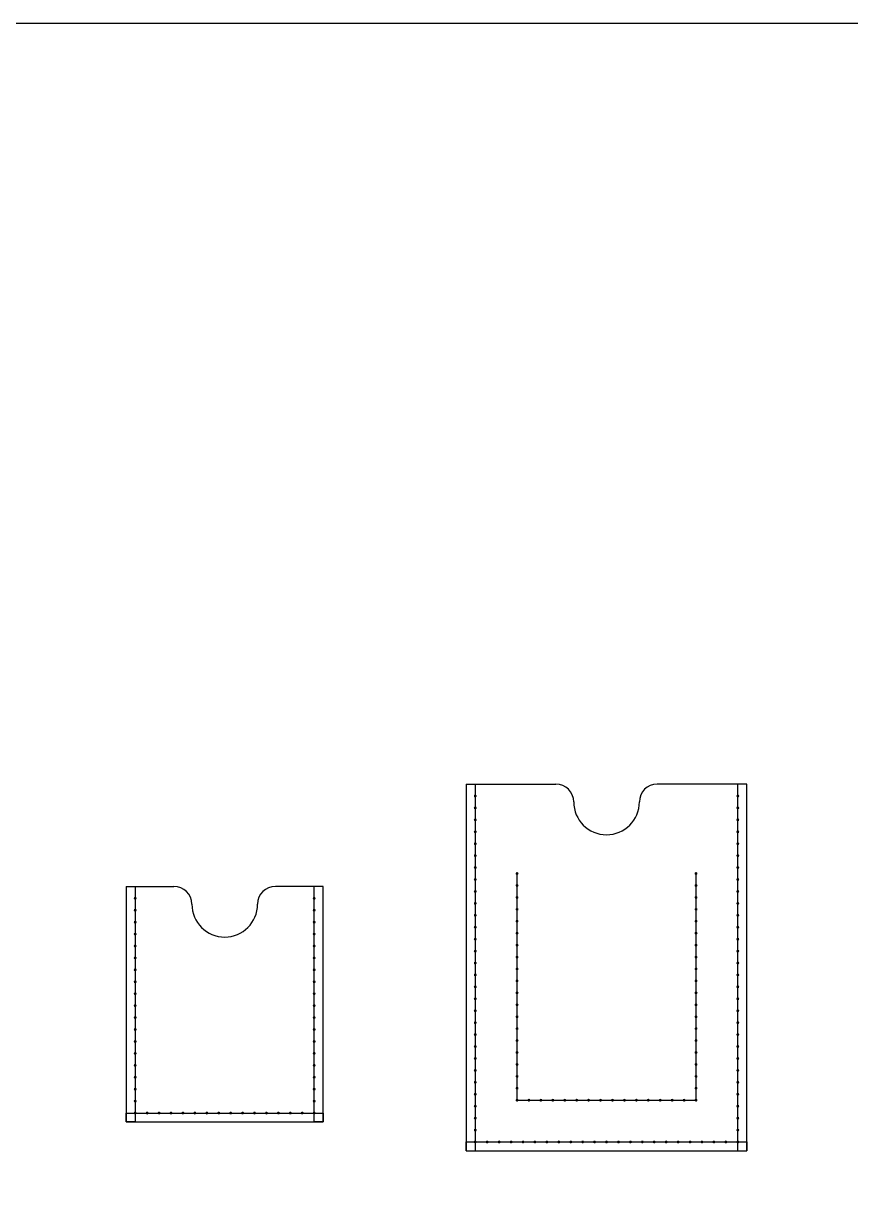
# Model space of a CAD drawing. Header units: millimetres. Extents: x 1335 to 6986, y 304 to 1543.
# Drawn here: x 3898.3 to 4175.7, y 1132.3 to 1521.7 of the extents above; entities that cross this region are included whole.
import ezdxf

# ---------------------------------------------------------------- set-up
doc = ezdxf.new("R2010")
doc.units = ezdxf.units.MM

msp = doc.modelspace()

# ---------------------------------------------------------------- hatches: boundary and pattern name
h = msp.add_hatch(color=256)
h.dxf.hatch_style = 1
h.paths.add_polyline_path([(4050.316, 1262.636, 1), (4049.316, 1262.636, 1)])
h = msp.add_hatch(color=256)
h.dxf.hatch_style = 1
h.paths.add_polyline_path([(4138.316, 1262.636, 1), (4137.316, 1262.636, 1)])
h = msp.add_hatch(color=256)
h.dxf.hatch_style = 1
h.paths.add_polyline_path([(4050.316, 1258.636, 1), (4049.316, 1258.636, 1)])
h = msp.add_hatch(color=256)
h.dxf.hatch_style = 1
h.paths.add_polyline_path([(4138.316, 1258.636, 1), (4137.316, 1258.636, 1)])
h = msp.add_hatch(color=256)
h.dxf.hatch_style = 1
h.paths.add_polyline_path([(4050.316, 1254.636, 1), (4049.316, 1254.636, 1)])
h = msp.add_hatch(color=256)
h.dxf.hatch_style = 1
h.paths.add_polyline_path([(4138.316, 1254.636, 1), (4137.316, 1254.636, 1)])
h = msp.add_hatch(color=256)
h.dxf.hatch_style = 1
h.paths.add_polyline_path([(4050.316, 1250.636, 1), (4049.316, 1250.636, 1)])
h = msp.add_hatch(color=256)
h.dxf.hatch_style = 1
h.paths.add_polyline_path([(4138.316, 1250.636, 1), (4137.316, 1250.636, 1)])
h = msp.add_hatch(color=256)
h.dxf.hatch_style = 1
h.paths.add_polyline_path([(4050.316, 1246.636, 1), (4049.316, 1246.636, 1)])
h = msp.add_hatch(color=256)
h.dxf.hatch_style = 1
h.paths.add_polyline_path([(4138.316, 1246.636, 1), (4137.316, 1246.636, 1)])
h = msp.add_hatch(color=256)
h.dxf.hatch_style = 1
h.paths.add_polyline_path([(4050.316, 1242.636, 1), (4049.316, 1242.636, 1)])
h = msp.add_hatch(color=256)
h.dxf.hatch_style = 1
h.paths.add_polyline_path([(4138.316, 1242.636, 1), (4137.316, 1242.636, 1)])
h = msp.add_hatch(color=256)
h.dxf.hatch_style = 1
h.paths.add_polyline_path([(4050.316, 1238.636, 1), (4049.316, 1238.636, 1)])
h = msp.add_hatch(color=256)
h.dxf.hatch_style = 1
h.paths.add_polyline_path([(4138.316, 1238.636, 1), (4137.316, 1238.636, 1)])
h = msp.add_hatch(color=256)
h.dxf.hatch_style = 1
h.paths.add_polyline_path([(4050.316, 1234.636, 1), (4049.316, 1234.636, 1)])
h = msp.add_hatch(color=256)
h.dxf.hatch_style = 1
h.paths.add_polyline_path([(4064.316, 1236.636, 1), (4063.316, 1236.636, 1)])
h = msp.add_hatch(color=256)
h.dxf.hatch_style = 1
h.paths.add_polyline_path([(4124.316, 1236.636, 1), (4123.316, 1236.636, 1)])
h = msp.add_hatch(color=256)
h.dxf.hatch_style = 1
h.paths.add_polyline_path([(4138.316, 1234.636, 1), (4137.316, 1234.636, 1)])
h = msp.add_hatch(color=256)
h.dxf.hatch_style = 1
h.paths.add_polyline_path([(4050.316, 1230.636, 1), (4049.316, 1230.636, 1)])
h = msp.add_hatch(color=256)
h.dxf.hatch_style = 1
h.paths.add_polyline_path([(4064.316, 1232.636, 1), (4063.316, 1232.636, 1)])
h = msp.add_hatch(color=256)
h.dxf.hatch_style = 1
h.paths.add_polyline_path([(4124.316, 1232.636, 1), (4123.316, 1232.636, 1)])
h = msp.add_hatch(color=256)
h.dxf.hatch_style = 1
h.paths.add_polyline_path([(4138.316, 1230.636, 1), (4137.316, 1230.636, 1)])
h = msp.add_hatch(color=256)
h.dxf.hatch_style = 1
h.paths.add_polyline_path([(3936.312, 1228.341, 1), (3935.312, 1228.341, 1)])
h = msp.add_hatch(color=256)
h.dxf.hatch_style = 1
h.paths.add_polyline_path([(3996.312, 1228.341, 1), (3995.312, 1228.341, 1)])
h = msp.add_hatch(color=256)
h.dxf.hatch_style = 1
h.paths.add_polyline_path([(4050.316, 1226.636, 1), (4049.316, 1226.636, 1)])
h = msp.add_hatch(color=256)
h.dxf.hatch_style = 1
h.paths.add_polyline_path([(4064.316, 1228.636, 1), (4063.316, 1228.636, 1)])
h = msp.add_hatch(color=256)
h.dxf.hatch_style = 1
h.paths.add_polyline_path([(4124.316, 1228.636, 1), (4123.316, 1228.636, 1)])
h = msp.add_hatch(color=256)
h.dxf.hatch_style = 1
h.paths.add_polyline_path([(4138.316, 1226.636, 1), (4137.316, 1226.636, 1)])
h = msp.add_hatch(color=256)
h.dxf.hatch_style = 1
h.paths.add_polyline_path([(3936.312, 1224.341, 1), (3935.312, 1224.341, 1)])
h = msp.add_hatch(color=256)
h.dxf.hatch_style = 1
h.paths.add_polyline_path([(3996.312, 1224.341, 1), (3995.312, 1224.341, 1)])
h = msp.add_hatch(color=256)
h.dxf.hatch_style = 1
h.paths.add_polyline_path([(4050.316, 1222.636, 1), (4049.316, 1222.636, 1)])
h = msp.add_hatch(color=256)
h.dxf.hatch_style = 1
h.paths.add_polyline_path([(4064.316, 1224.636, 1), (4063.316, 1224.636, 1)])
h = msp.add_hatch(color=256)
h.dxf.hatch_style = 1
h.paths.add_polyline_path([(4124.316, 1224.636, 1), (4123.316, 1224.636, 1)])
h = msp.add_hatch(color=256)
h.dxf.hatch_style = 1
h.paths.add_polyline_path([(4138.316, 1222.636, 1), (4137.316, 1222.636, 1)])
h = msp.add_hatch(color=256)
h.dxf.hatch_style = 1
h.paths.add_polyline_path([(3936.312, 1220.341, 1), (3935.312, 1220.341, 1)])
h = msp.add_hatch(color=256)
h.dxf.hatch_style = 1
h.paths.add_polyline_path([(3996.312, 1220.341, 1), (3995.312, 1220.341, 1)])
h = msp.add_hatch(color=256)
h.dxf.hatch_style = 1
h.paths.add_polyline_path([(4050.316, 1218.636, 1), (4049.316, 1218.636, 1)])
h = msp.add_hatch(color=256)
h.dxf.hatch_style = 1
h.paths.add_polyline_path([(4064.316, 1220.636, 1), (4063.316, 1220.636, 1)])
h = msp.add_hatch(color=256)
h.dxf.hatch_style = 1
h.paths.add_polyline_path([(4124.316, 1220.636, 1), (4123.316, 1220.636, 1)])
h = msp.add_hatch(color=256)
h.dxf.hatch_style = 1
h.paths.add_polyline_path([(4138.316, 1218.636, 1), (4137.316, 1218.636, 1)])
h = msp.add_hatch(color=256)
h.dxf.hatch_style = 1
h.paths.add_polyline_path([(3936.312, 1216.341, 1), (3935.312, 1216.341, 1)])
h = msp.add_hatch(color=256)
h.dxf.hatch_style = 1
h.paths.add_polyline_path([(3996.312, 1216.341, 1), (3995.312, 1216.341, 1)])
h = msp.add_hatch(color=256)
h.dxf.hatch_style = 1
h.paths.add_polyline_path([(4050.316, 1214.636, 1), (4049.316, 1214.636, 1)])
h = msp.add_hatch(color=256)
h.dxf.hatch_style = 1
h.paths.add_polyline_path([(4064.316, 1216.636, 1), (4063.316, 1216.636, 1)])
h = msp.add_hatch(color=256)
h.dxf.hatch_style = 1
h.paths.add_polyline_path([(4124.316, 1216.636, 1), (4123.316, 1216.636, 1)])
h = msp.add_hatch(color=256)
h.dxf.hatch_style = 1
h.paths.add_polyline_path([(4138.316, 1214.636, 1), (4137.316, 1214.636, 1)])
h = msp.add_hatch(color=256)
h.dxf.hatch_style = 1
h.paths.add_polyline_path([(3936.312, 1212.341, 1), (3935.312, 1212.341, 1)])
h = msp.add_hatch(color=256)
h.dxf.hatch_style = 1
h.paths.add_polyline_path([(3996.312, 1212.341, 1), (3995.312, 1212.341, 1)])
h = msp.add_hatch(color=256)
h.dxf.hatch_style = 1
h.paths.add_polyline_path([(4064.316, 1212.636, 1), (4063.316, 1212.636, 1)])
h = msp.add_hatch(color=256)
h.dxf.hatch_style = 1
h.paths.add_polyline_path([(4124.316, 1212.636, 1), (4123.316, 1212.636, 1)])
h = msp.add_hatch(color=256)
h.dxf.hatch_style = 1
h.paths.add_polyline_path([(3936.312, 1208.341, 1), (3935.312, 1208.341, 1)])
h = msp.add_hatch(color=256)
h.dxf.hatch_style = 1
h.paths.add_polyline_path([(3996.312, 1208.341, 1), (3995.312, 1208.341, 1)])
h = msp.add_hatch(color=256)
h.dxf.hatch_style = 1
h.paths.add_polyline_path([(4050.316, 1210.636, 1), (4049.316, 1210.636, 1)])
h = msp.add_hatch(color=256)
h.dxf.hatch_style = 1
h.paths.add_polyline_path([(4064.316, 1208.636, 1), (4063.316, 1208.636, 1)])
h = msp.add_hatch(color=256)
h.dxf.hatch_style = 1
h.paths.add_polyline_path([(4124.316, 1208.636, 1), (4123.316, 1208.636, 1)])
h = msp.add_hatch(color=256)
h.dxf.hatch_style = 1
h.paths.add_polyline_path([(4138.316, 1210.636, 1), (4137.316, 1210.636, 1)])
h = msp.add_hatch(color=256)
h.dxf.hatch_style = 1
h.paths.add_polyline_path([(3936.312, 1204.341, 1), (3935.312, 1204.341, 1)])
h = msp.add_hatch(color=256)
h.dxf.hatch_style = 1
h.paths.add_polyline_path([(3996.312, 1204.341, 1), (3995.312, 1204.341, 1)])
h = msp.add_hatch(color=256)
h.dxf.hatch_style = 1
h.paths.add_polyline_path([(4050.316, 1206.636, 1), (4049.316, 1206.636, 1)])
h = msp.add_hatch(color=256)
h.dxf.hatch_style = 1
h.paths.add_polyline_path([(4064.316, 1204.636, 1), (4063.316, 1204.636, 1)])
h = msp.add_hatch(color=256)
h.dxf.hatch_style = 1
h.paths.add_polyline_path([(4124.316, 1204.636, 1), (4123.316, 1204.636, 1)])
h = msp.add_hatch(color=256)
h.dxf.hatch_style = 1
h.paths.add_polyline_path([(4138.316, 1206.636, 1), (4137.316, 1206.636, 1)])
h = msp.add_hatch(color=256)
h.dxf.hatch_style = 1
h.paths.add_polyline_path([(3936.312, 1200.341, 1), (3935.312, 1200.341, 1)])
h = msp.add_hatch(color=256)
h.dxf.hatch_style = 1
h.paths.add_polyline_path([(3996.312, 1200.341, 1), (3995.312, 1200.341, 1)])
h = msp.add_hatch(color=256)
h.dxf.hatch_style = 1
h.paths.add_polyline_path([(4050.316, 1202.636, 1), (4049.316, 1202.636, 1)])
h = msp.add_hatch(color=256)
h.dxf.hatch_style = 1
h.paths.add_polyline_path([(4064.316, 1200.636, 1), (4063.316, 1200.636, 1)])
h = msp.add_hatch(color=256)
h.dxf.hatch_style = 1
h.paths.add_polyline_path([(4124.316, 1200.636, 1), (4123.316, 1200.636, 1)])
h = msp.add_hatch(color=256)
h.dxf.hatch_style = 1
h.paths.add_polyline_path([(4138.316, 1202.636, 1), (4137.316, 1202.636, 1)])
h = msp.add_hatch(color=256)
h.dxf.hatch_style = 1
h.paths.add_polyline_path([(3936.312, 1196.341, 1), (3935.312, 1196.341, 1)])
h = msp.add_hatch(color=256)
h.dxf.hatch_style = 1
h.paths.add_polyline_path([(3996.312, 1196.341, 1), (3995.312, 1196.341, 1)])
h = msp.add_hatch(color=256)
h.dxf.hatch_style = 1
h.paths.add_polyline_path([(4050.316, 1198.636, 1), (4049.316, 1198.636, 1)])
h = msp.add_hatch(color=256)
h.dxf.hatch_style = 1
h.paths.add_polyline_path([(4064.316, 1196.636, 1), (4063.316, 1196.636, 1)])
h = msp.add_hatch(color=256)
h.dxf.hatch_style = 1
h.paths.add_polyline_path([(4124.316, 1196.636, 1), (4123.316, 1196.636, 1)])
h = msp.add_hatch(color=256)
h.dxf.hatch_style = 1
h.paths.add_polyline_path([(4138.316, 1198.636, 1), (4137.316, 1198.636, 1)])
h = msp.add_hatch(color=256)
h.dxf.hatch_style = 1
h.paths.add_polyline_path([(3936.312, 1192.341, 1), (3935.312, 1192.341, 1)])
h = msp.add_hatch(color=256)
h.dxf.hatch_style = 1
h.paths.add_polyline_path([(3996.312, 1192.341, 1), (3995.312, 1192.341, 1)])
h = msp.add_hatch(color=256)
h.dxf.hatch_style = 1
h.paths.add_polyline_path([(4050.316, 1194.636, 1), (4049.316, 1194.636, 1)])
h = msp.add_hatch(color=256)
h.dxf.hatch_style = 1
h.paths.add_polyline_path([(4064.316, 1192.636, 1), (4063.316, 1192.636, 1)])
h = msp.add_hatch(color=256)
h.dxf.hatch_style = 1
h.paths.add_polyline_path([(4124.316, 1192.636, 1), (4123.316, 1192.636, 1)])
h = msp.add_hatch(color=256)
h.dxf.hatch_style = 1
h.paths.add_polyline_path([(4138.316, 1194.636, 1), (4137.316, 1194.636, 1)])
h = msp.add_hatch(color=256)
h.dxf.hatch_style = 1
h.paths.add_polyline_path([(3936.312, 1188.341, 1), (3935.312, 1188.341, 1)])
h = msp.add_hatch(color=256)
h.dxf.hatch_style = 1
h.paths.add_polyline_path([(3996.312, 1188.341, 1), (3995.312, 1188.341, 1)])
h = msp.add_hatch(color=256)
h.dxf.hatch_style = 1
h.paths.add_polyline_path([(4050.316, 1190.636, 1), (4049.316, 1190.636, 1)])
h = msp.add_hatch(color=256)
h.dxf.hatch_style = 1
h.paths.add_polyline_path([(4064.316, 1188.636, 1), (4063.316, 1188.636, 1)])
h = msp.add_hatch(color=256)
h.dxf.hatch_style = 1
h.paths.add_polyline_path([(4124.316, 1188.636, 1), (4123.316, 1188.636, 1)])
h = msp.add_hatch(color=256)
h.dxf.hatch_style = 1
h.paths.add_polyline_path([(4138.316, 1190.636, 1), (4137.316, 1190.636, 1)])
h = msp.add_hatch(color=256)
h.dxf.hatch_style = 1
h.paths.add_polyline_path([(3936.312, 1184.341, 1), (3935.312, 1184.341, 1)])
h = msp.add_hatch(color=256)
h.dxf.hatch_style = 1
h.paths.add_polyline_path([(3996.312, 1184.341, 1), (3995.312, 1184.341, 1)])
h = msp.add_hatch(color=256)
h.dxf.hatch_style = 1
h.paths.add_polyline_path([(4050.316, 1186.636, 1), (4049.316, 1186.636, 1)])
h = msp.add_hatch(color=256)
h.dxf.hatch_style = 1
h.paths.add_polyline_path([(4064.316, 1184.636, 1), (4063.316, 1184.636, 1)])
h = msp.add_hatch(color=256)
h.dxf.hatch_style = 1
h.paths.add_polyline_path([(4124.316, 1184.636, 1), (4123.316, 1184.636, 1)])
h = msp.add_hatch(color=256)
h.dxf.hatch_style = 1
h.paths.add_polyline_path([(4138.316, 1186.636, 1), (4137.316, 1186.636, 1)])
h = msp.add_hatch(color=256)
h.dxf.hatch_style = 1
h.paths.add_polyline_path([(3936.312, 1180.341, 1), (3935.312, 1180.341, 1)])
h = msp.add_hatch(color=256)
h.dxf.hatch_style = 1
h.paths.add_polyline_path([(3996.312, 1180.341, 1), (3995.312, 1180.341, 1)])
h = msp.add_hatch(color=256)
h.dxf.hatch_style = 1
h.paths.add_polyline_path([(4050.316, 1182.636, 1), (4049.316, 1182.636, 1)])
h = msp.add_hatch(color=256)
h.dxf.hatch_style = 1
h.paths.add_polyline_path([(4064.316, 1180.636, 1), (4063.316, 1180.636, 1)])
h = msp.add_hatch(color=256)
h.dxf.hatch_style = 1
h.paths.add_polyline_path([(4124.316, 1180.636, 1), (4123.316, 1180.636, 1)])
h = msp.add_hatch(color=256)
h.dxf.hatch_style = 1
h.paths.add_polyline_path([(4138.316, 1182.636, 1), (4137.316, 1182.636, 1)])
h = msp.add_hatch(color=256)
h.dxf.hatch_style = 1
h.paths.add_polyline_path([(3936.312, 1176.341, 1), (3935.312, 1176.341, 1)])
h = msp.add_hatch(color=256)
h.dxf.hatch_style = 1
h.paths.add_polyline_path([(3996.312, 1176.341, 1), (3995.312, 1176.341, 1)])
h = msp.add_hatch(color=256)
h.dxf.hatch_style = 1
h.paths.add_polyline_path([(4050.316, 1178.636, 1), (4049.316, 1178.636, 1)])
h = msp.add_hatch(color=256)
h.dxf.hatch_style = 1
h.paths.add_polyline_path([(4064.316, 1176.636, 1), (4063.316, 1176.636, 1)])
h = msp.add_hatch(color=256)
h.dxf.hatch_style = 1
h.paths.add_polyline_path([(4124.316, 1176.636, 1), (4123.316, 1176.636, 1)])
h = msp.add_hatch(color=256)
h.dxf.hatch_style = 1
h.paths.add_polyline_path([(4138.316, 1178.636, 1), (4137.316, 1178.636, 1)])
h = msp.add_hatch(color=256)
h.dxf.hatch_style = 1
h.paths.add_polyline_path([(3936.312, 1172.341, 1), (3935.312, 1172.341, 1)])
h = msp.add_hatch(color=256)
h.dxf.hatch_style = 1
h.paths.add_polyline_path([(3996.312, 1172.341, 1), (3995.312, 1172.341, 1)])
h = msp.add_hatch(color=256)
h.dxf.hatch_style = 1
h.paths.add_polyline_path([(4050.316, 1174.636, 1), (4049.316, 1174.636, 1)])
h = msp.add_hatch(color=256)
h.dxf.hatch_style = 1
h.paths.add_polyline_path([(4064.316, 1172.636, 1), (4063.316, 1172.636, 1)])
h = msp.add_hatch(color=256)
h.dxf.hatch_style = 1
h.paths.add_polyline_path([(4124.316, 1172.636, 1), (4123.316, 1172.636, 1)])
h = msp.add_hatch(color=256)
h.dxf.hatch_style = 1
h.paths.add_polyline_path([(4138.316, 1174.636, 1), (4137.316, 1174.636, 1)])
h = msp.add_hatch(color=256)
h.dxf.hatch_style = 1
h.paths.add_polyline_path([(3936.312, 1168.341, 1), (3935.312, 1168.341, 1)])
h = msp.add_hatch(color=256)
h.dxf.hatch_style = 1
h.paths.add_polyline_path([(3996.312, 1168.341, 1), (3995.312, 1168.341, 1)])
h = msp.add_hatch(color=256)
h.dxf.hatch_style = 1
h.paths.add_polyline_path([(4050.316, 1170.636, 1), (4049.316, 1170.636, 1)])
h = msp.add_hatch(color=256)
h.dxf.hatch_style = 1
h.paths.add_polyline_path([(4064.316, 1168.636, 1), (4063.316, 1168.636, 1)])
h = msp.add_hatch(color=256)
h.dxf.hatch_style = 1
h.paths.add_polyline_path([(4124.316, 1168.636, 1), (4123.316, 1168.636, 1)])
h = msp.add_hatch(color=256)
h.dxf.hatch_style = 1
h.paths.add_polyline_path([(4138.316, 1170.636, 1), (4137.316, 1170.636, 1)])
h = msp.add_hatch(color=256)
h.dxf.hatch_style = 1
h.paths.add_polyline_path([(3936.312, 1164.341, 1), (3935.312, 1164.341, 1)])
h = msp.add_hatch(color=256)
h.dxf.hatch_style = 1
h.paths.add_polyline_path([(3996.312, 1164.341, 1), (3995.312, 1164.341, 1)])
h = msp.add_hatch(color=256)
h.dxf.hatch_style = 1
h.paths.add_polyline_path([(4050.316, 1166.636, 1), (4049.316, 1166.636, 1)])
h = msp.add_hatch(color=256)
h.dxf.hatch_style = 1
h.paths.add_polyline_path([(4064.316, 1164.636, 1), (4063.316, 1164.636, 1)])
h = msp.add_hatch(color=256)
h.dxf.hatch_style = 1
h.paths.add_polyline_path([(4124.316, 1164.636, 1), (4123.316, 1164.636, 1)])
h = msp.add_hatch(color=256)
h.dxf.hatch_style = 1
h.paths.add_polyline_path([(4138.316, 1166.636, 1), (4137.316, 1166.636, 1)])
h = msp.add_hatch(color=256)
h.dxf.hatch_style = 1
h.paths.add_polyline_path([(3936.312, 1160.341, 1), (3935.312, 1160.341, 1)])
h = msp.add_hatch(color=256)
h.dxf.hatch_style = 1
h.paths.add_polyline_path([(3996.312, 1160.341, 1), (3995.312, 1160.341, 1)])
h = msp.add_hatch(color=256)
h.dxf.hatch_style = 1
h.paths.add_polyline_path([(4050.316, 1162.636, 1), (4049.316, 1162.636, 1)])
h = msp.add_hatch(color=256)
h.dxf.hatch_style = 1
h.paths.add_polyline_path([(4064.316, 1160.636, 1), (4063.316, 1160.636, 1)])
h = msp.add_hatch(color=256)
h.dxf.hatch_style = 1
h.paths.add_polyline_path([(4068.316, 1160.636, 1), (4067.316, 1160.636, 1)])
h = msp.add_hatch(color=256)
h.dxf.hatch_style = 1
h.paths.add_polyline_path([(4072.316, 1160.636, 1), (4071.316, 1160.636, 1)])
h = msp.add_hatch(color=256)
h.dxf.hatch_style = 1
h.paths.add_polyline_path([(4076.316, 1160.636, 1), (4075.316, 1160.636, 1)])
h = msp.add_hatch(color=256)
h.dxf.hatch_style = 1
h.paths.add_polyline_path([(4080.316, 1160.636, 1), (4079.316, 1160.636, 1)])
h = msp.add_hatch(color=256)
h.dxf.hatch_style = 1
h.paths.add_polyline_path([(4084.316, 1160.636, 1), (4083.316, 1160.636, 1)])
h = msp.add_hatch(color=256)
h.dxf.hatch_style = 1
h.paths.add_polyline_path([(4088.316, 1160.636, 1), (4087.316, 1160.636, 1)])
h = msp.add_hatch(color=256)
h.dxf.hatch_style = 1
h.paths.add_polyline_path([(4092.316, 1160.636, 1), (4091.316, 1160.636, 1)])
h = msp.add_hatch(color=256)
h.dxf.hatch_style = 1
h.paths.add_polyline_path([(4096.316, 1160.636, 1), (4095.316, 1160.636, 1)])
h = msp.add_hatch(color=256)
h.dxf.hatch_style = 1
h.paths.add_polyline_path([(4100.316, 1160.636, 1), (4099.316, 1160.636, 1)])
h = msp.add_hatch(color=256)
h.dxf.hatch_style = 1
h.paths.add_polyline_path([(4104.316, 1160.636, 1), (4103.316, 1160.636, 1)])
h = msp.add_hatch(color=256)
h.dxf.hatch_style = 1
h.paths.add_polyline_path([(4108.316, 1160.636, 1), (4107.316, 1160.636, 1)])
h = msp.add_hatch(color=256)
h.dxf.hatch_style = 1
h.paths.add_polyline_path([(4112.316, 1160.636, 1), (4111.316, 1160.636, 1)])
h = msp.add_hatch(color=256)
h.dxf.hatch_style = 1
h.paths.add_polyline_path([(4116.316, 1160.636, 1), (4115.316, 1160.636, 1)])
h = msp.add_hatch(color=256)
h.dxf.hatch_style = 1
h.paths.add_polyline_path([(4120.316, 1160.636, 1), (4119.316, 1160.636, 1)])
h = msp.add_hatch(color=256)
h.dxf.hatch_style = 1
h.paths.add_polyline_path([(4124.316, 1160.636, 1), (4123.316, 1160.636, 1)])
h = msp.add_hatch(color=256)
h.dxf.hatch_style = 1
h.paths.add_polyline_path([(4124.316, 1160.636, 1), (4123.316, 1160.636, 1)])
h = msp.add_hatch(color=256)
h.dxf.hatch_style = 1
h.paths.add_polyline_path([(4138.316, 1162.636, 1), (4137.316, 1162.636, 1)])
h = msp.add_hatch(color=256)
h.dxf.hatch_style = 1
h.paths.add_polyline_path([(3936.312, 1156.341, 1), (3935.312, 1156.341, 1)])
h = msp.add_hatch(color=256)
h.dxf.hatch_style = 1
h.paths.add_polyline_path([(3940.312, 1156.341, 1), (3939.312, 1156.341, 1)])
h = msp.add_hatch(color=256)
h.dxf.hatch_style = 1
h.paths.add_polyline_path([(3944.312, 1156.341, 1), (3943.312, 1156.341, 1)])
h = msp.add_hatch(color=256)
h.dxf.hatch_style = 1
h.paths.add_polyline_path([(3948.312, 1156.341, 1), (3947.312, 1156.341, 1)])
h = msp.add_hatch(color=256)
h.dxf.hatch_style = 1
h.paths.add_polyline_path([(3952.312, 1156.341, 1), (3951.312, 1156.341, 1)])
h = msp.add_hatch(color=256)
h.dxf.hatch_style = 1
h.paths.add_polyline_path([(3956.312, 1156.341, 1), (3955.312, 1156.341, 1)])
h = msp.add_hatch(color=256)
h.dxf.hatch_style = 1
h.paths.add_polyline_path([(3960.312, 1156.341, 1), (3959.312, 1156.341, 1)])
h = msp.add_hatch(color=256)
h.dxf.hatch_style = 1
h.paths.add_polyline_path([(3964.312, 1156.341, 1), (3963.312, 1156.341, 1)])
h = msp.add_hatch(color=256)
h.dxf.hatch_style = 1
h.paths.add_polyline_path([(3968.312, 1156.341, 1), (3967.312, 1156.341, 1)])
h = msp.add_hatch(color=256)
h.dxf.hatch_style = 1
h.paths.add_polyline_path([(3972.312, 1156.341, 1), (3971.312, 1156.341, 1)])
h = msp.add_hatch(color=256)
h.dxf.hatch_style = 1
h.paths.add_polyline_path([(3976.312, 1156.341, 1), (3975.312, 1156.341, 1)])
h = msp.add_hatch(color=256)
h.dxf.hatch_style = 1
h.paths.add_polyline_path([(3980.312, 1156.341, 1), (3979.312, 1156.341, 1)])
h = msp.add_hatch(color=256)
h.dxf.hatch_style = 1
h.paths.add_polyline_path([(3984.312, 1156.341, 1), (3983.312, 1156.341, 1)])
h = msp.add_hatch(color=256)
h.dxf.hatch_style = 1
h.paths.add_polyline_path([(3988.312, 1156.341, 1), (3987.312, 1156.341, 1)])
h = msp.add_hatch(color=256)
h.dxf.hatch_style = 1
h.paths.add_polyline_path([(3992.312, 1156.341, 1), (3991.312, 1156.341, 1)])
h = msp.add_hatch(color=256)
h.dxf.hatch_style = 1
h.paths.add_polyline_path([(3996.312, 1156.341, 1), (3995.312, 1156.341, 1)])
h = msp.add_hatch(color=256)
h.dxf.hatch_style = 1
h.paths.add_polyline_path([(3996.312, 1156.341, 1), (3995.312, 1156.341, 1)])
h = msp.add_hatch(color=256)
h.dxf.hatch_style = 1
h.paths.add_polyline_path([(4050.316, 1158.636, 1), (4049.316, 1158.636, 1)])
h = msp.add_hatch(color=256)
h.dxf.hatch_style = 1
h.paths.add_polyline_path([(4138.316, 1158.636, 1), (4137.316, 1158.636, 1)])
h = msp.add_hatch(color=256)
h.dxf.hatch_style = 1
h.paths.add_polyline_path([(4050.316, 1154.636, 1), (4049.316, 1154.636, 1)])
h = msp.add_hatch(color=256)
h.dxf.hatch_style = 1
h.paths.add_polyline_path([(4138.316, 1154.636, 1), (4137.316, 1154.636, 1)])
h = msp.add_hatch(color=256)
h.dxf.hatch_style = 1
h.paths.add_polyline_path([(4050.316, 1150.636, 1), (4049.316, 1150.636, 1)])
h = msp.add_hatch(color=256)
h.dxf.hatch_style = 1
h.paths.add_polyline_path([(4138.316, 1150.636, 1), (4137.316, 1150.636, 1)])
h = msp.add_hatch(color=256)
h.dxf.hatch_style = 1
h.paths.add_polyline_path([(4050.316, 1146.636, 1), (4049.316, 1146.636, 1)])
h = msp.add_hatch(color=256)
h.dxf.hatch_style = 1
h.paths.add_polyline_path([(4054.316, 1146.636, 1), (4053.316, 1146.636, 1)])
h = msp.add_hatch(color=256)
h.dxf.hatch_style = 1
h.paths.add_polyline_path([(4058.316, 1146.636, 1), (4057.316, 1146.636, 1)])
h = msp.add_hatch(color=256)
h.dxf.hatch_style = 1
h.paths.add_polyline_path([(4062.316, 1146.636, 1), (4061.316, 1146.636, 1)])
h = msp.add_hatch(color=256)
h.dxf.hatch_style = 1
h.paths.add_polyline_path([(4066.316, 1146.636, 1), (4065.316, 1146.636, 1)])
h = msp.add_hatch(color=256)
h.dxf.hatch_style = 1
h.paths.add_polyline_path([(4070.316, 1146.636, 1), (4069.316, 1146.636, 1)])
h = msp.add_hatch(color=256)
h.dxf.hatch_style = 1
h.paths.add_polyline_path([(4074.316, 1146.636, 1), (4073.316, 1146.636, 1)])
h = msp.add_hatch(color=256)
h.dxf.hatch_style = 1
h.paths.add_polyline_path([(4078.316, 1146.636, 1), (4077.316, 1146.636, 1)])
h = msp.add_hatch(color=256)
h.dxf.hatch_style = 1
h.paths.add_polyline_path([(4082.316, 1146.636, 1), (4081.316, 1146.636, 1)])
h = msp.add_hatch(color=256)
h.dxf.hatch_style = 1
h.paths.add_polyline_path([(4086.316, 1146.636, 1), (4085.316, 1146.636, 1)])
h = msp.add_hatch(color=256)
h.dxf.hatch_style = 1
h.paths.add_polyline_path([(4090.316, 1146.636, 1), (4089.316, 1146.636, 1)])
h = msp.add_hatch(color=256)
h.dxf.hatch_style = 1
h.paths.add_polyline_path([(4094.316, 1146.636, 1), (4093.316, 1146.636, 1)])
h = msp.add_hatch(color=256)
h.dxf.hatch_style = 1
h.paths.add_polyline_path([(4098.316, 1146.636, 1), (4097.316, 1146.636, 1)])
h = msp.add_hatch(color=256)
h.dxf.hatch_style = 1
h.paths.add_polyline_path([(4102.316, 1146.636, 1), (4101.316, 1146.636, 1)])
h = msp.add_hatch(color=256)
h.dxf.hatch_style = 1
h.paths.add_polyline_path([(4106.316, 1146.636, 1), (4105.316, 1146.636, 1)])
h = msp.add_hatch(color=256)
h.dxf.hatch_style = 1
h.paths.add_polyline_path([(4110.316, 1146.636, 1), (4109.316, 1146.636, 1)])
h = msp.add_hatch(color=256)
h.dxf.hatch_style = 1
h.paths.add_polyline_path([(4114.316, 1146.636, 1), (4113.316, 1146.636, 1)])
h = msp.add_hatch(color=256)
h.dxf.hatch_style = 1
h.paths.add_polyline_path([(4118.316, 1146.636, 1), (4117.316, 1146.636, 1)])
h = msp.add_hatch(color=256)
h.dxf.hatch_style = 1
h.paths.add_polyline_path([(4122.316, 1146.636, 1), (4121.316, 1146.636, 1)])
h = msp.add_hatch(color=256)
h.dxf.hatch_style = 1
h.paths.add_polyline_path([(4126.316, 1146.636, 1), (4125.316, 1146.636, 1)])
h = msp.add_hatch(color=256)
h.dxf.hatch_style = 1
h.paths.add_polyline_path([(4130.316, 1146.636, 1), (4129.316, 1146.636, 1)])
h = msp.add_hatch(color=256)
h.dxf.hatch_style = 1
h.paths.add_polyline_path([(4134.316, 1146.636, 1), (4133.316, 1146.636, 1)])
h = msp.add_hatch(color=256)
h.dxf.hatch_style = 1
h.paths.add_polyline_path([(4138.316, 1146.636, 1), (4137.316, 1146.636, 1)])

# ---------------------------------------------------------------- linework, layer by layer
for p, q in [((4046.816, 1266.636), (4046.816, 1143.636)), ((4046.816, 1266.636), (4049.816, 1266.636)), ((4046.816, 1266.636), (4076.816, 1266.636)), ((4049.816, 1266.636), (4049.816, 1143.636)), ((4140.816, 1266.636), (4110.816, 1266.636)), ((4137.816, 1143.636), (4137.816, 1266.636)), ((4140.816, 1143.636), (4140.816, 1266.636)), ((4063.816, 1160.636), (4063.816, 1236.636)), ((4123.816, 1160.636), (4123.816, 1236.636)), ((3932.812, 1232.341), (3932.812, 1153.341)), ((3932.812, 1232.341), (3935.812, 1232.341)), ((3932.812, 1232.341), (3948.812, 1232.341)), ((3935.812, 1232.341), (3935.812, 1153.341)), ((3998.812, 1232.341), (3982.812, 1232.341)), ((3995.812, 1153.341), (3995.812, 1232.341)), ((3998.812, 1153.341), (3998.812, 1232.341)), ((4063.816, 1160.636), (4123.816, 1160.636)), ((3932.812, 1153.341), (3932.812, 1156.341)), ((3932.812, 1156.341), (3998.812, 1156.341)), ((3932.812, 1153.341), (3998.812, 1153.341)), ((3932.812, 1153.341), (3998.812, 1153.341)), ((3935.812, 1153.341), (3932.812, 1153.341)), ((3998.812, 1153.341), (3995.812, 1153.341)), ((3998.812, 1156.341), (3998.812, 1153.341)), ((4046.816, 1143.636), (4046.816, 1146.636)), ((4046.816, 1146.636), (4140.816, 1146.636)), ((4140.816, 1146.636), (4140.816, 1143.636)), ((4046.816, 1143.636), (4140.816, 1143.636))]:
    msp.add_line(p, q)
at = {"color": 3}
msp.add_lwpolyline([(3511.493, 1521.73), (4743.227, 1521.73), (4743.227, 819.792), (3511.493, 819.792)], close=True, dxfattribs=at)
for centre, radius, start, end in [((4076.816, 1260.636), 6, 0, 90), ((4110.816, 1260.636), 6, 90, 180), ((4093.816, 1260.636), 11, 180, 0), ((3948.812, 1226.341), 6, 0, 90), ((3982.812, 1226.341), 6, 90, 180), ((3965.812, 1226.341), 11, 180, 0), ((3965.812, 1226.341), 11, 180, 0)]:
    msp.add_arc(centre, radius, start, end)

doc.saveas('drawing.dxf')
